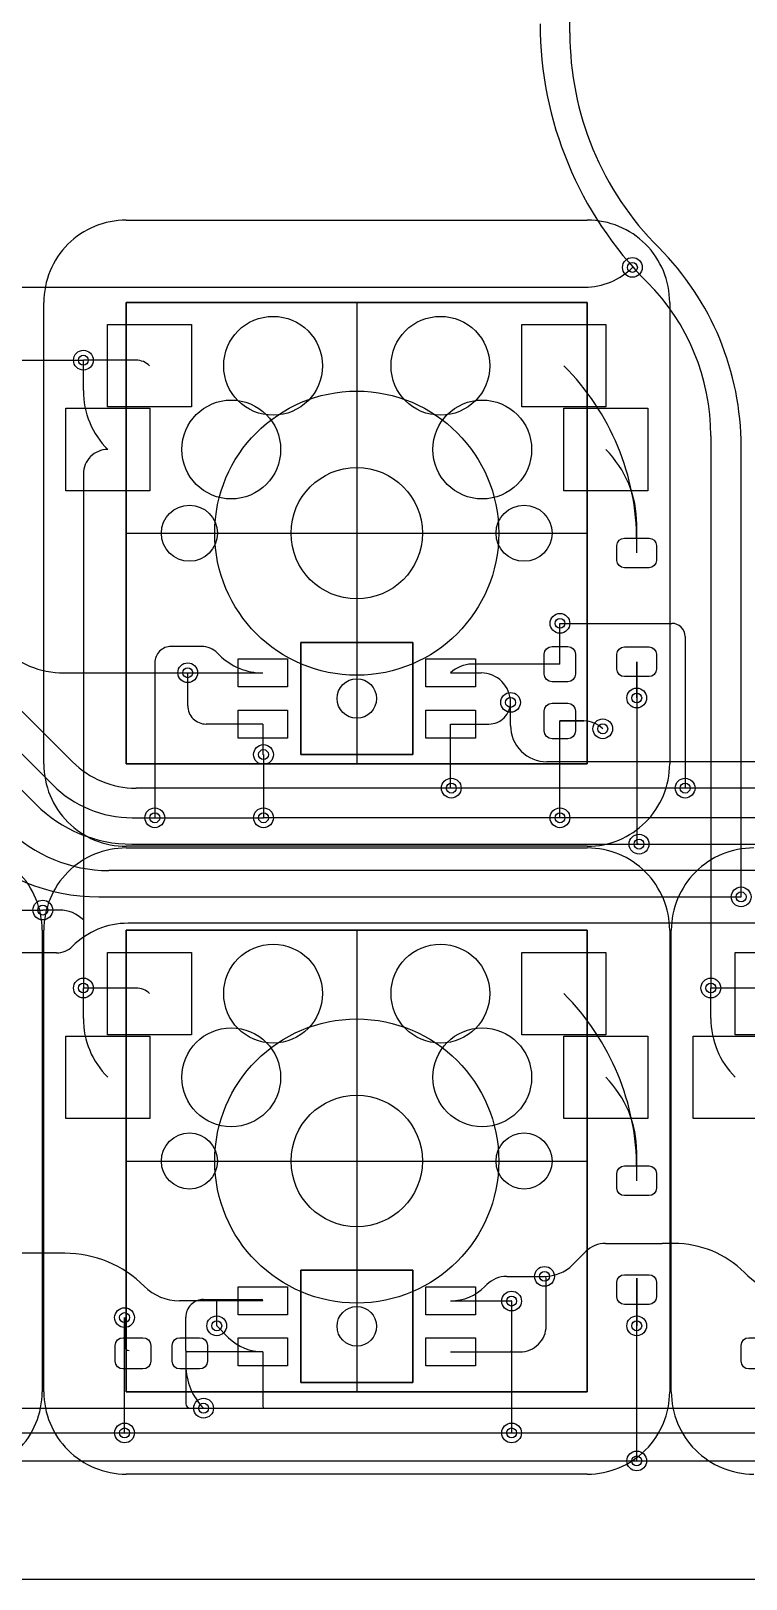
# Model space of a CAD drawing. Header units: millimetres. Extents: x -220 to 263, y -14 to 135.
# Drawn here: x 196.76 to 218.47, y 12 to 58.97 of the extents above; entities that cross this region are included whole.
import ezdxf

# ---------------------------------------------------------------- set-up
doc = ezdxf.new("R2010")
doc.units = ezdxf.units.MM
doc.layers.get('0').update_dxf_attribs({"color": 96, "lineweight": 25, "true_color": 0x008000})
for name, color, linetype, lineweight, true_color in [('livello 12', 253, 'Continuous', 25, 0xa0a0a4), ('livello 3', 18, 'Continuous', 25, 0x000000), ('livello 4', 18, 'Continuous', 25, 0x000000), ('livello 6', 18, 'Continuous', 25, 0x000000)]:
    doc.layers.add(name, color=color, linetype=linetype, lineweight=lineweight, true_color=true_color)

msp = doc.modelspace()

# ---------------------------------------------------------------- linework, layer by layer
at = {"flags": 128}
msp.add_lwpolyline([(168.222, 12), (260.564, 12)], dxfattribs=at)
at = {"layer": 'livello 12'}
for p, q in [((213.653, 50.734), (199.653, 50.734)), ((199.653, 50.734), (199.653, 36.734)), ((213.653, 36.734), (213.653, 50.734)), ((199.653, 36.734), (213.653, 36.734)), ((213.653, 31.684), (199.653, 31.684)), ((199.653, 31.684), (199.653, 17.684)), ((213.653, 17.684), (213.653, 31.684)), ((199.653, 17.684), (213.653, 17.684))]:
    msp.add_line(p, q, dxfattribs=at)
at = {"layer": 'livello 12', "flags": 128}
msp.add_lwpolyline([(168.222, 12), (260.564, 12)], dxfattribs=at)
at = {"layer": 'livello 3', "color": 30, "true_color": 0xff7f00, "flags": 128}
for points in [[(199.653, 53.234, 0.414214), (197.153, 50.734)], [(216.153, 50.734, 0.414214), (213.653, 53.234)], [(197.153, 36.734, 0.414214), (199.653, 34.234)], [(213.653, 34.234, 0.414214), (216.153, 36.734)], [(197.103, 31.684, 0.414214), (194.603, 34.184)], [(199.653, 34.184, 0.414214), (197.153, 31.684)], [(216.153, 31.684, 0.414214), (213.653, 34.184)], [(218.703, 34.184, 0.414214), (216.203, 31.684)], [(194.603, 15.184, 0.414214), (197.103, 17.684)], [(197.153, 17.684, 0.414214), (199.653, 15.184)], [(213.653, 15.184, 0.414214), (216.153, 17.684)], [(216.203, 17.684, 0.414214), (218.703, 15.184)]]:
    msp.add_lwpolyline(points, format="xyb", dxfattribs=at)
for points in [[(199.653, 53.234), (213.653, 53.234)], [(197.153, 36.734), (197.153, 50.734)], [(199.653, 50.734), (213.653, 50.734)], [(199.653, 36.734), (199.653, 50.734)], [(206.653, 50.734), (206.653, 36.734)], [(213.653, 50.734), (213.653, 36.734)], [(216.153, 50.734), (216.153, 36.734)], [(199.653, 43.734), (213.652, 43.734)], [(204.953, 40.418), (208.353, 40.418)], [(204.953, 37.018), (204.953, 40.418)], [(208.353, 40.418), (204.953, 40.418)], [(204.953, 40.418), (204.953, 37.018)], [(208.353, 40.418), (208.353, 37.018)], [(208.353, 37.018), (208.353, 40.418)], [(213.653, 36.734), (199.653, 36.734)], [(208.353, 37.018), (204.953, 37.018)], [(204.953, 37.018), (208.353, 37.018)], [(213.653, 34.234), (199.653, 34.234)], [(199.653, 34.184), (213.653, 34.184)], [(197.103, 31.684), (197.103, 17.684)], [(197.153, 17.684), (197.153, 31.684)], [(199.653, 17.684), (199.653, 31.684)], [(199.653, 31.684), (213.653, 31.684)], [(206.653, 31.684), (206.653, 17.684)], [(213.653, 31.684), (213.653, 17.684)], [(216.153, 31.684), (216.153, 17.684)], [(216.203, 17.684), (216.203, 31.684)], [(199.653, 24.684), (213.652, 24.684)], [(204.953, 17.968), (204.953, 21.368)], [(204.953, 21.368), (208.353, 21.368)], [(208.353, 21.368), (204.953, 21.368)], [(204.953, 21.368), (204.953, 17.968)], [(208.353, 21.368), (208.353, 17.968)], [(208.353, 17.968), (208.353, 21.368)], [(208.353, 17.968), (204.953, 17.968)], [(204.953, 17.968), (208.353, 17.968)], [(213.653, 17.684), (199.653, 17.684)], [(213.653, 15.184), (199.653, 15.184)]]:
    msp.add_lwpolyline(points, dxfattribs=at)
at = {"layer": 'livello 3', "color": 30, "true_color": 0xff7f00}
for centre in [(206.653, 43.734), (206.653, 24.684)]:
    msp.add_circle(centre, 4.311, dxfattribs=at)
at = {"layer": 'livello 4', "color": 45, "true_color": 0xb2803a, "flags": 128}
for points in [[(213.122, 58.917), (213.122, 63.599)], [(211.668, 47.564), (211.668, 50.064), (214.218, 50.064), (214.218, 47.564), (211.668, 47.564)], [(198.353, 48.061), (198.353, 48.984)], [(197.818, 45.024), (197.818, 47.524), (200.368, 47.524), (200.368, 45.024), (197.818, 45.024)], [(217.403, 46.687), (217.403, 29.934)], [(218.322, 32.699), (218.322, 46.363)], [(198.353, 45.534), (198.353, 31.999)], [(215.528, 43.584), (215.614, 43.567), (215.687, 43.518), (215.735, 43.445), (215.753, 43.359), (215.753, 42.909), (215.735, 42.823), (215.687, 42.75), (215.614, 42.701), (215.528, 42.684), (214.778, 42.684), (214.691, 42.701), (214.618, 42.75), (214.57, 42.823), (214.553, 42.909), (214.553, 43.359), (214.57, 43.445), (214.618, 43.518), (214.691, 43.567), (214.778, 43.584), (215.528, 43.584)], [(215.153, 43.134), (215.153, 43.479)], [(212.822, 39.761), (212.822, 40.999)], [(212.822, 40.999), (216.222, 40.999)], [(216.622, 40.599), (216.622, 35.999)], [(201.939, 40.299), (201.022, 40.299)], [(202.48, 40.04), (202.422, 40.099)], [(213.059, 40.299), (213.15, 40.281), (213.227, 40.229), (213.278, 40.152), (213.297, 40.061), (213.297, 39.461), (213.278, 39.371), (213.227, 39.294), (213.15, 39.242), (213.059, 39.224), (212.584, 39.224), (212.493, 39.242), (212.416, 39.294), (212.365, 39.371), (212.347, 39.461), (212.347, 40.061), (212.365, 40.152), (212.416, 40.229), (212.493, 40.281), (212.584, 40.299), (213.059, 40.299)], [(215.528, 40.284), (215.614, 40.267), (215.687, 40.218), (215.735, 40.145), (215.753, 40.059), (215.753, 39.609), (215.735, 39.523), (215.687, 39.45), (215.614, 39.401), (215.528, 39.384), (214.778, 39.384), (214.691, 39.401), (214.618, 39.45), (214.57, 39.523), (214.553, 39.609), (214.553, 40.059), (214.57, 40.145), (214.618, 40.218), (214.691, 40.267), (214.778, 40.284), (215.528, 40.284)], [(200.522, 39.799), (200.522, 35.099)], [(201.522, 38.499), (201.522, 39.499)], [(203.053, 39.068), (203.053, 39.918), (204.553, 39.918), (204.553, 39.068), (203.053, 39.068)], [(208.753, 39.068), (208.753, 39.918), (210.253, 39.918), (210.253, 39.068), (208.753, 39.068)], [(209.503, 39.493), (210.428, 39.493)], [(215.153, 38.734), (215.153, 39.834)], [(213.059, 38.574), (213.15, 38.556), (213.227, 38.504), (213.278, 38.427), (213.297, 38.336), (213.297, 37.736), (213.278, 37.646), (213.227, 37.569), (213.15, 37.517), (213.059, 37.499), (212.584, 37.499), (212.493, 37.517), (212.416, 37.569), (212.365, 37.646), (212.347, 37.736), (212.347, 38.336), (212.365, 38.427), (212.416, 38.504), (212.493, 38.556), (212.584, 38.574), (213.059, 38.574)], [(215.153, 38.734), (215.153, 34.368)], [(203.053, 37.518), (203.053, 38.368), (204.553, 38.368), (204.553, 37.518), (203.053, 37.518)], [(208.753, 37.518), (208.753, 38.368), (210.253, 38.368), (210.253, 37.518), (208.753, 37.518)], [(203.803, 37.943), (202.078, 37.943)], [(209.503, 36.018), (209.503, 37.943)], [(213.548, 38.036), (212.822, 38.036)], [(212.822, 35.099), (212.822, 38.036)], [(203.822, 37.018), (203.822, 35.099)], [(197.628, 32.299), (197.122, 32.299)], [(198.353, 31.999), (198.353, 29.934)], [(211.668, 28.514), (211.668, 31.014), (214.218, 31.014), (214.218, 28.514), (211.668, 28.514)], [(198.353, 29.011), (198.353, 29.934)], [(217.403, 29.011), (217.403, 29.934)], [(197.818, 25.974), (197.818, 28.474), (200.368, 28.474), (200.368, 25.974), (197.818, 25.974)], [(216.868, 25.974), (216.868, 28.474), (219.418, 28.474), (219.418, 25.974), (216.868, 25.974)], [(215.528, 24.534), (215.614, 24.517), (215.687, 24.468), (215.735, 24.395), (215.753, 24.309), (215.753, 23.859), (215.735, 23.773), (215.687, 23.7), (215.614, 23.651), (215.528, 23.634), (214.778, 23.634), (214.691, 23.651), (214.618, 23.7), (214.57, 23.773), (214.553, 23.859), (214.553, 24.309), (214.57, 24.395), (214.618, 24.468), (214.691, 24.517), (214.778, 24.534), (215.528, 24.534)], [(215.153, 24.084), (215.153, 24.429)], [(211.206, 21.184), (212.353, 21.184)], [(215.528, 21.234), (215.614, 21.217), (215.687, 21.168), (215.735, 21.095), (215.753, 21.009), (215.753, 20.559), (215.735, 20.473), (215.687, 20.4), (215.614, 20.351), (215.528, 20.334), (214.778, 20.334), (214.691, 20.351), (214.618, 20.4), (214.57, 20.473), (214.553, 20.559), (214.553, 21.009), (214.57, 21.095), (214.618, 21.168), (214.691, 21.217), (214.778, 21.234), (215.528, 21.234)], [(204.553, 20.868), (204.553, 20.018), (203.053, 20.018), (203.053, 20.868), (204.553, 20.868)], [(210.253, 20.868), (210.253, 20.018), (208.753, 20.018), (208.753, 20.868), (210.253, 20.868)], [(210.541, 20.873), (210.603, 20.934)], [(215.153, 20.029), (215.153, 21.129)], [(215.153, 19.684), (215.153, 20.784)], [(202.003, 20.484), (203.761, 20.484)], [(211.353, 20.434), (211.353, 18.934)], [(199.603, 16.434), (199.603, 19.934)], [(201.465, 18.934), (201.465, 19.947)], [(215.153, 15.584), (215.153, 20.029)], [(200.397, 18.611), (200.378, 18.521), (200.327, 18.444), (200.25, 18.392), (200.159, 18.374), (199.559, 18.374), (199.468, 18.392), (199.391, 18.444), (199.34, 18.521), (199.322, 18.611), (199.322, 19.086), (199.34, 19.177), (199.391, 19.254), (199.468, 19.306), (199.559, 19.324), (200.159, 19.324), (200.25, 19.306), (200.327, 19.254), (200.378, 19.177), (200.397, 19.086), (200.397, 18.611)], [(202.122, 18.611), (202.103, 18.521), (202.052, 18.444), (201.975, 18.392), (201.884, 18.374), (201.284, 18.374), (201.193, 18.392), (201.116, 18.444), (201.065, 18.521), (201.047, 18.611), (201.047, 19.086), (201.065, 19.177), (201.116, 19.254), (201.193, 19.306), (201.284, 19.324), (201.884, 19.324), (201.975, 19.306), (202.052, 19.254), (202.103, 19.177), (202.122, 19.086), (202.122, 18.611)], [(202.764, 19.323), (202.403, 19.684)], [(204.553, 19.318), (204.553, 18.468), (203.053, 18.468), (203.053, 19.318), (204.553, 19.318)], [(210.253, 19.318), (210.253, 18.468), (208.753, 18.468), (208.753, 19.318), (210.253, 19.318)], [(219.397, 18.611), (219.378, 18.521), (219.327, 18.444), (219.25, 18.392), (219.159, 18.374), (218.559, 18.374), (218.468, 18.392), (218.391, 18.444), (218.34, 18.521), (218.322, 18.611), (218.322, 19.086), (218.34, 19.177), (218.391, 19.254), (218.468, 19.306), (218.559, 19.324), (219.159, 19.324), (219.25, 19.306), (219.327, 19.254), (219.378, 19.177), (219.397, 19.086), (219.397, 18.611)], [(201.465, 18.934), (201.465, 18.482)], [(209.503, 18.893), (211.311, 18.893)], [(211.353, 18.934), (211.353, 16.434)]]:
    msp.add_lwpolyline(points, dxfattribs=at)
for points in [[(212.222, 59.195, 0.198912), (215.472, 51.349)], [(213.122, 58.917, 0.198912), (215.822, 52.399)], [(218.322, 46.363, 0.198912), (215.822, 52.399)], [(217.403, 46.687, 0.198909), (215.472, 51.349)], [(215.153, 43.479, 0.198912), (212.943, 48.814)], [(198.353, 48.061, 0.198912), (199.093, 46.274)], [(199.093, 46.274, 0.414214), (198.353, 45.534)], [(216.622, 40.599, 0.414214), (216.222, 40.999)], [(201.022, 40.299, 0.414214), (200.522, 39.799)], [(202.422, 40.099, 0.19891), (201.939, 40.299)], [(202.48, 40.04, 0.198912), (203.803, 39.493)], [(211.322, 38.599, 0.414214), (210.428, 39.493)], [(201.522, 38.499, 0.414214), (202.078, 37.943)], [(214.122, 37.799, 0.198914), (213.548, 38.036)], [(209.503, 36.018, 0.414214), (209.522, 35.999)], [(215.153, 34.368, 0.414214), (215.222, 34.299)], [(198.353, 31.999, 0.198914), (197.628, 32.299)], [(215.153, 24.429, 0.198912), (212.943, 29.764)], [(198.353, 29.011, 0.198912), (199.093, 27.224)], [(217.403, 29.011, 0.198912), (218.143, 27.224)], [(211.206, 21.184, 0.198927), (210.603, 20.934)], [(209.503, 20.443, 0.198926), (210.541, 20.873)], [(202.003, 20.484, 0.414214), (201.465, 19.947)], [(203.802, 20.443, 0.413509), (203.761, 20.484)], [(202.764, 19.323, 0.198926), (203.803, 18.893)], [(211.311, 18.893, 0.414214), (211.353, 18.934)], [(201.465, 18.482, 0.198911), (202.003, 17.184)]]:
    msp.add_lwpolyline(points, format="xyb", dxfattribs=at)
at = {"layer": 'livello 4', "color": 250, "true_color": 0x2f2d31, "flags": 128}
for points in [[(204.953, 40.418), (208.353, 40.418)], [(204.953, 37.018), (204.953, 40.418)], [(208.353, 40.418), (204.953, 40.418)], [(204.953, 40.418), (204.953, 37.018)], [(208.353, 40.418), (208.353, 37.018)], [(208.353, 37.018), (208.353, 40.418)], [(208.353, 37.018), (204.953, 37.018)], [(204.953, 37.018), (208.353, 37.018)], [(204.953, 17.968), (204.953, 21.368)], [(204.953, 21.368), (208.353, 21.368)], [(208.353, 21.368), (204.953, 21.368)], [(204.953, 21.368), (204.953, 17.968)], [(208.353, 21.368), (208.353, 17.968)], [(208.353, 17.968), (208.353, 21.368)], [(208.353, 17.968), (204.953, 17.968)], [(204.953, 17.968), (208.353, 17.968)]]:
    msp.add_lwpolyline(points, dxfattribs=at)
at = {"layer": 'livello 4', "color": 250, "true_color": 0x121212}
for centre in [(215.022, 51.799), (198.353, 48.984), (212.822, 40.999), (201.522, 39.499), (215.153, 38.734), (211.322, 38.599), (214.122, 37.799), (203.822, 37.018), (209.522, 35.999), (216.622, 35.999), (200.522, 35.099), (203.822, 35.099), (212.822, 35.099), (215.222, 34.299), (218.322, 32.699), (197.122, 32.299), (198.353, 29.934), (217.403, 29.934), (212.353, 21.184), (211.353, 20.434), (199.603, 19.934), (202.403, 19.684), (215.153, 19.684), (202.003, 17.184), (199.603, 16.434), (211.353, 16.434), (215.153, 15.584)]:
    msp.add_circle(centre, 0.3, dxfattribs=at)
at = {"layer": 'livello 4', "color": 18, "true_color": 0x000000}
for centre, radius in [((215.022, 51.799), 0.15), ((204.113, 48.814), 1.5), ((209.193, 48.814), 1.5), ((198.353, 48.984), 0.15), ((202.843, 46.274), 1.5), ((210.463, 46.274), 1.5), ((206.653, 43.734), 1.994), ((206.653, 43.734), 1.994), ((201.573, 43.734), 0.851), ((201.573, 43.734), 0.851), ((211.733, 43.734), 0.851), ((211.733, 43.734), 0.851), ((212.822, 40.999), 0.15), ((201.522, 39.499), 0.15), ((211.322, 38.599), 0.15), ((215.153, 38.734), 0.15), ((214.122, 37.799), 0.15), ((203.822, 37.018), 0.15), ((209.522, 35.999), 0.15), ((216.622, 35.999), 0.15), ((200.522, 35.099), 0.15), ((203.822, 35.099), 0.15), ((212.822, 35.099), 0.15), ((215.222, 34.299), 0.15), ((197.122, 32.299), 0.15), ((218.322, 32.699), 0.15), ((204.113, 29.764), 1.5), ((209.193, 29.764), 1.5), ((198.353, 29.934), 0.15), ((217.403, 29.934), 0.15), ((202.843, 27.224), 1.5), ((210.463, 27.224), 1.5), ((206.653, 24.684), 1.994), ((206.653, 24.684), 1.994), ((201.573, 24.684), 0.851), ((201.573, 24.684), 0.851), ((211.733, 24.684), 0.851), ((211.733, 24.684), 0.851), ((212.353, 21.184), 0.15), ((211.353, 20.434), 0.15), ((199.603, 19.934), 0.15), ((202.403, 19.684), 0.15), ((215.153, 19.684), 0.15), ((202.003, 17.184), 0.15), ((199.603, 16.434), 0.15), ((211.353, 16.434), 0.15), ((215.153, 15.584), 0.15)]:
    msp.add_circle(centre, radius, dxfattribs=at)
at = {"layer": 'livello 4', "color": 45, "true_color": 0xb2803a}
for centre in [(206.653, 38.718), (206.653, 19.668)]:
    msp.add_circle(centre, 0.599, dxfattribs=at)
at = {"layer": 'livello 6', "color": 133, "true_color": 0x37cbcb, "flags": 128}
for points in [[(213.573, 51.199, 0.198912), (215.022, 51.799)], [(200.363, 48.814, 0.198911), (199.952, 48.984)], [(215.153, 44.005, 0.198913), (214.213, 46.274)], [(195.822, 40.299, 0.198913), (197.768, 39.493)], [(210.151, 39.761, 0.19891), (209.503, 39.493)], [(210.665, 37.943, 0.414214), (211.322, 38.599)], [(211.322, 37.899, 0.414214), (212.422, 36.799)], [(214.122, 37.799, 0.198914), (213.548, 38.036)], [(198.022, 36.799, 0.198913), (199.953, 35.999)], [(203.803, 37.037, 0.414214), (203.822, 37.018)], [(197.422, 36.099, 0.198912), (199.836, 35.099)], [(196.919, 35.501, 0.198912), (199.822, 34.299)], [(196.049, 34.772, 0.198912), (199.122, 33.499)], [(194.724, 34.396, 0.198916), (198.822, 32.699)], [(199.711, 31.899, 0.198911), (198.022, 31.199)], [(197.539, 30.999, 0.19891), (198.022, 31.199)], [(200.363, 29.764, 0.198855), (199.952, 29.934)], [(215.153, 24.955, 0.198905), (214.213, 27.224)], [(214.206, 22.184, 0.198927), (213.603, 21.934)], [(218.422, 21.299, 0.198914), (216.285, 22.184)], [(200.203, 20.884, 0.198903), (197.788, 21.884)], [(212.353, 21.184, 0.198919), (213.206, 21.538)], [(212.403, 21.134, 0.413628), (212.353, 21.184)], [(218.422, 21.299, 0.198907), (220.489, 20.443)], [(200.203, 20.884, 0.198927), (201.268, 20.443)], [(211.353, 20.434, 0.407457), (211.344, 20.443)], [(211.611, 18.893, 0.414214), (212.403, 19.684)], [(199.603, 19.072, 0.413788), (199.74, 18.934)], [(201.465, 18.934, 0.412804), (201.507, 18.893)], [(201.465, 17.322, 0.413788), (201.603, 17.184)], [(203.803, 17.234, 0.414214), (203.853, 17.184)]]:
    msp.add_lwpolyline(points, format="xyb", dxfattribs=at)
for points in [[(193.622, 51.199), (213.573, 51.199)], [(201.638, 50.064), (201.638, 47.564), (199.088, 47.564), (199.088, 50.064), (201.638, 50.064)], [(188.499, 48.984), (198.353, 48.984)], [(199.952, 48.984), (198.353, 48.984)], [(215.488, 47.524), (215.488, 45.024), (212.938, 45.024), (212.938, 47.524), (215.488, 47.524)], [(215.153, 43.134), (215.153, 44.005)], [(215.528, 43.584), (215.614, 43.567), (215.687, 43.518), (215.735, 43.445), (215.753, 43.359), (215.753, 42.909), (215.735, 42.823), (215.687, 42.75), (215.614, 42.701), (215.528, 42.684), (214.778, 42.684), (214.691, 42.701), (214.618, 42.75), (214.57, 42.823), (214.553, 42.909), (214.553, 43.359), (214.57, 43.445), (214.618, 43.518), (214.691, 43.567), (214.778, 43.584), (215.528, 43.584)], [(212.822, 39.761), (212.822, 40.999)], [(198.022, 36.799), (194.711, 40.109)], [(213.059, 40.299), (213.15, 40.281), (213.227, 40.229), (213.278, 40.152), (213.297, 40.061), (213.297, 39.461), (213.278, 39.371), (213.227, 39.294), (213.15, 39.242), (213.059, 39.224), (212.584, 39.224), (212.493, 39.242), (212.416, 39.294), (212.365, 39.371), (212.347, 39.461), (212.347, 40.061), (212.365, 40.152), (212.416, 40.229), (212.493, 40.281), (212.584, 40.299), (213.059, 40.299)], [(215.528, 40.284), (215.614, 40.267), (215.687, 40.218), (215.735, 40.145), (215.753, 40.059), (215.753, 39.609), (215.735, 39.523), (215.687, 39.45), (215.614, 39.401), (215.528, 39.384), (214.778, 39.384), (214.691, 39.401), (214.618, 39.45), (214.57, 39.523), (214.553, 39.609), (214.553, 40.059), (214.57, 40.145), (214.618, 40.218), (214.691, 40.267), (214.778, 40.284), (215.528, 40.284)], [(193.999, 39.521), (197.422, 36.099)], [(197.768, 39.493), (203.803, 39.493)], [(203.053, 39.068), (203.053, 39.918), (204.553, 39.918), (204.553, 39.068), (203.053, 39.068)], [(208.753, 39.068), (208.753, 39.918), (210.253, 39.918), (210.253, 39.068), (208.753, 39.068)], [(212.822, 39.761), (210.151, 39.761)], [(215.153, 39.834), (215.153, 38.734)], [(193.622, 38.799), (196.919, 35.501)], [(211.322, 37.899), (211.322, 38.599)], [(213.059, 38.574), (213.15, 38.556), (213.227, 38.504), (213.278, 38.427), (213.297, 38.336), (213.297, 37.736), (213.278, 37.646), (213.227, 37.569), (213.15, 37.517), (213.059, 37.499), (212.584, 37.499), (212.493, 37.517), (212.416, 37.569), (212.365, 37.646), (212.347, 37.736), (212.347, 38.336), (212.365, 38.427), (212.416, 38.504), (212.493, 38.556), (212.584, 38.574), (213.059, 38.574)], [(203.053, 37.518), (203.053, 38.368), (204.553, 38.368), (204.553, 37.518), (203.053, 37.518)], [(208.753, 37.518), (208.753, 38.368), (210.253, 38.368), (210.253, 37.518), (208.753, 37.518)], [(203.803, 37.943), (203.803, 37.037)], [(209.503, 37.943), (210.665, 37.943)], [(212.822, 38.036), (213.548, 38.036)], [(238.722, 36.799), (212.422, 36.799)], [(232.122, 35.999), (199.953, 35.999)], [(199.836, 35.099), (203.822, 35.099)], [(212.822, 35.099), (203.822, 35.099)], [(233.722, 35.099), (212.822, 35.099)], [(199.822, 34.299), (215.222, 34.299)], [(215.222, 34.299), (237.122, 34.299)], [(237.022, 33.499), (199.122, 33.499)], [(198.822, 32.699), (218.322, 32.699)], [(196.422, 32.299), (197.122, 32.299)], [(200.422, 31.899), (199.711, 31.899)], [(235.914, 31.899), (200.422, 31.899)], [(201.638, 31.014), (201.638, 28.514), (199.088, 28.514), (199.088, 31.014), (201.638, 31.014)], [(220.688, 31.014), (220.688, 28.514), (218.138, 28.514), (218.138, 31.014), (220.688, 31.014)], [(197.539, 30.999), (195.746, 30.999)], [(199.952, 29.934), (198.353, 29.934)], [(219.002, 29.934), (217.403, 29.934)], [(215.488, 28.474), (215.488, 25.974), (212.938, 25.974), (212.938, 28.474), (215.488, 28.474)], [(215.153, 24.084), (215.153, 24.955)], [(215.528, 24.534), (215.614, 24.517), (215.687, 24.468), (215.735, 24.395), (215.753, 24.309), (215.753, 23.859), (215.735, 23.773), (215.687, 23.7), (215.614, 23.651), (215.528, 23.634), (214.778, 23.634), (214.691, 23.651), (214.618, 23.7), (214.57, 23.773), (214.553, 23.859), (214.553, 24.309), (214.57, 24.395), (214.618, 24.468), (214.691, 24.517), (214.778, 24.534), (215.528, 24.534)], [(214.206, 22.184), (215.922, 22.184)], [(216.285, 22.184), (215.922, 22.184)], [(197.788, 21.884), (195.651, 21.884)], [(213.206, 21.538), (213.603, 21.934)], [(215.528, 21.234), (215.614, 21.217), (215.687, 21.168), (215.735, 21.095), (215.753, 21.009), (215.753, 20.559), (215.735, 20.473), (215.687, 20.4), (215.614, 20.351), (215.528, 20.334), (214.778, 20.334), (214.691, 20.351), (214.618, 20.4), (214.57, 20.473), (214.553, 20.559), (214.553, 21.009), (214.57, 21.095), (214.618, 21.168), (214.691, 21.217), (214.778, 21.234), (215.528, 21.234)], [(204.553, 20.868), (204.553, 20.018), (203.053, 20.018), (203.053, 20.868), (204.553, 20.868)], [(210.253, 20.868), (210.253, 20.018), (208.753, 20.018), (208.753, 20.868), (210.253, 20.868)], [(212.403, 19.684), (212.403, 21.134)], [(215.153, 21.129), (215.153, 20.029)], [(215.153, 20.784), (215.153, 19.684)], [(202.403, 20.443), (201.268, 20.443)], [(202.403, 19.684), (202.403, 20.443)], [(203.803, 20.443), (202.403, 20.443)], [(209.503, 20.443), (211.344, 20.443)], [(199.603, 19.934), (199.603, 19.072)], [(200.397, 18.611), (200.378, 18.521), (200.327, 18.444), (200.25, 18.392), (200.159, 18.374), (199.559, 18.374), (199.468, 18.392), (199.391, 18.444), (199.34, 18.521), (199.322, 18.611), (199.322, 19.086), (199.34, 19.177), (199.391, 19.254), (199.468, 19.306), (199.559, 19.324), (200.159, 19.324), (200.25, 19.306), (200.327, 19.254), (200.378, 19.177), (200.397, 19.086), (200.397, 18.611)], [(202.122, 18.611), (202.103, 18.521), (202.052, 18.444), (201.975, 18.392), (201.884, 18.374), (201.284, 18.374), (201.193, 18.392), (201.116, 18.444), (201.065, 18.521), (201.047, 18.611), (201.047, 19.086), (201.065, 19.177), (201.116, 19.254), (201.193, 19.306), (201.284, 19.324), (201.884, 19.324), (201.975, 19.306), (202.052, 19.254), (202.103, 19.177), (202.122, 19.086), (202.122, 18.611)], [(204.553, 19.318), (204.553, 18.468), (203.053, 18.468), (203.053, 19.318), (204.553, 19.318)], [(210.253, 19.318), (210.253, 18.468), (208.753, 18.468), (208.753, 19.318), (210.253, 19.318)], [(219.397, 18.611), (219.378, 18.521), (219.327, 18.444), (219.25, 18.392), (219.159, 18.374), (218.559, 18.374), (218.468, 18.392), (218.391, 18.444), (218.34, 18.521), (218.322, 18.611), (218.322, 19.086), (218.34, 19.177), (218.391, 19.254), (218.468, 19.306), (218.559, 19.324), (219.159, 19.324), (219.25, 19.306), (219.327, 19.254), (219.378, 19.177), (219.397, 19.086), (219.397, 18.611)], [(201.465, 18.934), (201.465, 17.322)], [(203.803, 18.893), (201.507, 18.893)], [(203.803, 18.893), (203.803, 17.234)], [(209.503, 18.893), (211.611, 18.893)], [(183.422, 17.184), (201.603, 17.184)], [(201.603, 17.184), (202.003, 17.184)], [(202.003, 17.184), (203.853, 17.184)], [(203.853, 17.184), (220.522, 17.184)], [(180.853, 16.434), (218.922, 16.434)], [(196.103, 15.584), (234.222, 15.584)]]:
    msp.add_lwpolyline(points, dxfattribs=at)
at = {"layer": 'livello 6', "color": 250, "true_color": 0x2f2d31, "flags": 128}
for points in [[(204.953, 40.418), (208.353, 40.418)], [(204.953, 37.018), (204.953, 40.418)], [(208.353, 40.418), (204.953, 40.418)], [(204.953, 40.418), (204.953, 37.018)], [(208.353, 40.418), (208.353, 37.018)], [(208.353, 37.018), (208.353, 40.418)], [(208.353, 37.018), (204.953, 37.018)], [(204.953, 37.018), (208.353, 37.018)], [(204.953, 17.968), (204.953, 21.368)], [(204.953, 21.368), (208.353, 21.368)], [(208.353, 21.368), (204.953, 21.368)], [(204.953, 21.368), (204.953, 17.968)], [(208.353, 21.368), (208.353, 17.968)], [(208.353, 17.968), (208.353, 21.368)], [(208.353, 17.968), (204.953, 17.968)], [(204.953, 17.968), (208.353, 17.968)]]:
    msp.add_lwpolyline(points, dxfattribs=at)
at = {"layer": 'livello 6', "color": 250, "true_color": 0x121212}
for centre in [(215.022, 51.799), (198.353, 48.984), (212.822, 40.999), (201.522, 39.499), (215.153, 38.734), (211.322, 38.599), (214.122, 37.799), (203.822, 37.018), (209.522, 35.999), (216.622, 35.999), (200.522, 35.099), (203.822, 35.099), (212.822, 35.099), (215.222, 34.299), (218.322, 32.699), (197.122, 32.299), (198.353, 29.934), (217.403, 29.934), (212.353, 21.184), (211.353, 20.434), (199.603, 19.934), (202.403, 19.684), (215.153, 19.684), (202.003, 17.184), (199.603, 16.434), (211.353, 16.434), (215.153, 15.584)]:
    msp.add_circle(centre, 0.3, dxfattribs=at)
at = {"layer": 'livello 6', "color": 18, "true_color": 0x000000}
for centre, radius in [((215.022, 51.799), 0.15), ((204.113, 48.814), 1.5), ((209.193, 48.814), 1.5), ((198.353, 48.984), 0.15), ((202.843, 46.274), 1.5), ((210.463, 46.274), 1.5), ((206.653, 43.734), 1.994), ((206.653, 43.734), 1.994), ((201.573, 43.734), 0.851), ((201.573, 43.734), 0.851), ((211.733, 43.734), 0.851), ((211.733, 43.734), 0.851), ((212.822, 40.999), 0.15), ((201.522, 39.499), 0.15), ((211.322, 38.599), 0.15), ((215.153, 38.734), 0.15), ((214.122, 37.799), 0.15), ((203.822, 37.018), 0.15), ((209.522, 35.999), 0.15), ((216.622, 35.999), 0.15), ((200.522, 35.099), 0.15), ((203.822, 35.099), 0.15), ((212.822, 35.099), 0.15), ((215.222, 34.299), 0.15), ((197.122, 32.299), 0.15), ((218.322, 32.699), 0.15), ((204.113, 29.764), 1.5), ((209.193, 29.764), 1.5), ((198.353, 29.934), 0.15), ((217.403, 29.934), 0.15), ((202.843, 27.224), 1.5), ((210.463, 27.224), 1.5), ((206.653, 24.684), 1.994), ((206.653, 24.684), 1.994), ((201.573, 24.684), 0.851), ((201.573, 24.684), 0.851), ((211.733, 24.684), 0.851), ((211.733, 24.684), 0.851), ((212.353, 21.184), 0.15), ((211.353, 20.434), 0.15), ((199.603, 19.934), 0.15), ((202.403, 19.684), 0.15), ((215.153, 19.684), 0.15), ((202.003, 17.184), 0.15), ((199.603, 16.434), 0.15), ((211.353, 16.434), 0.15), ((215.153, 15.584), 0.15)]:
    msp.add_circle(centre, radius, dxfattribs=at)
at = {"layer": 'livello 6', "color": 133, "true_color": 0x37cbcb}
for centre in [(206.653, 38.718), (206.653, 19.668)]:
    msp.add_circle(centre, 0.599, dxfattribs=at)

doc.saveas('drawing.dxf')
